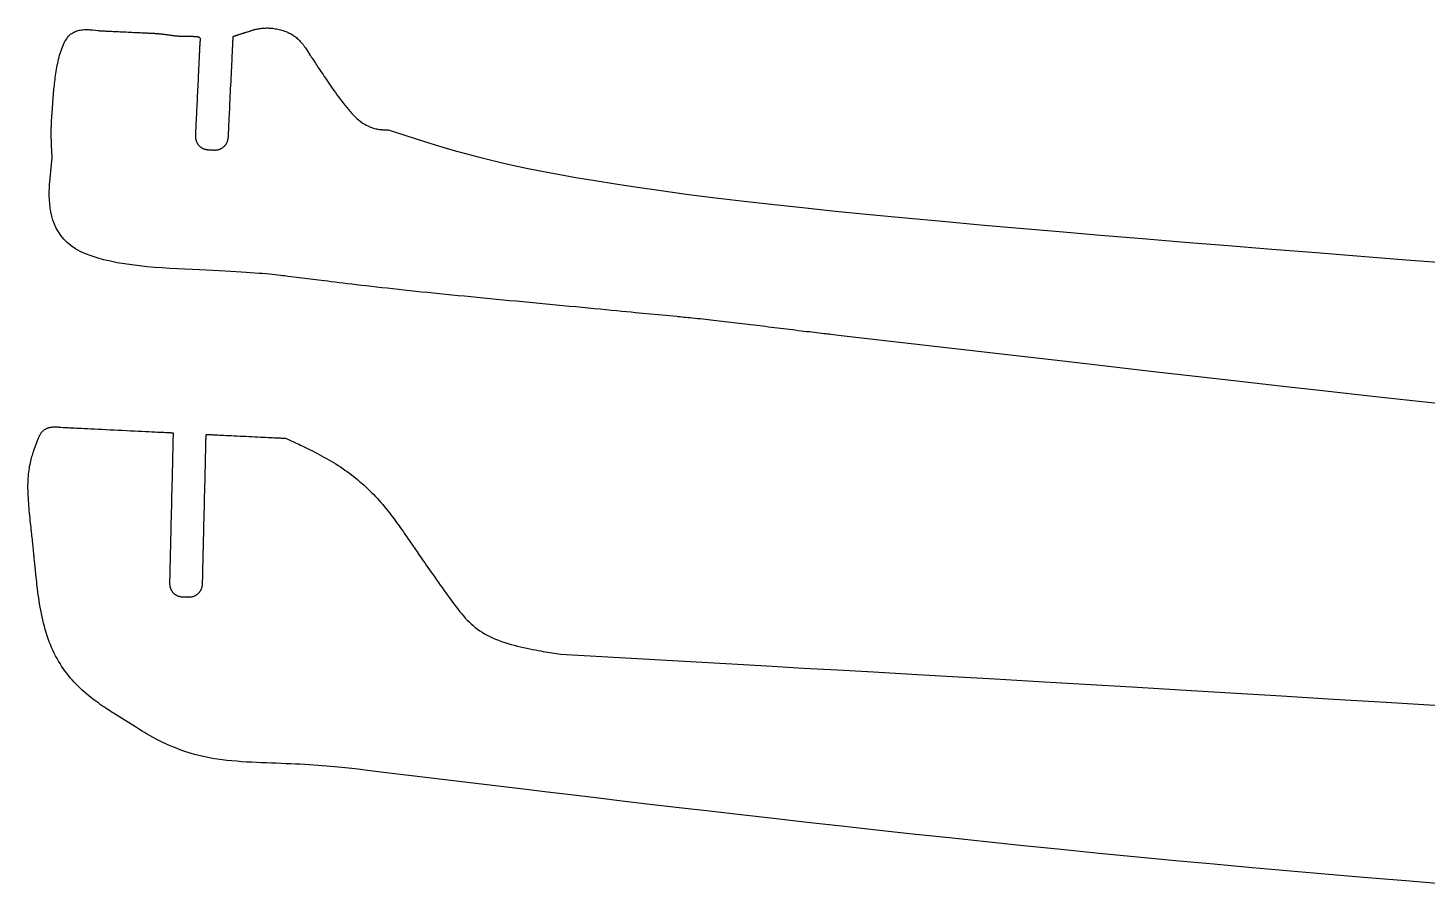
# Model space of a CAD drawing. Header units: millimetres. Extents: x -1769 to -890, y 59 to 562.
# Drawn here: x -1749 to -1549.3, y 432 to 554.2 of the extents above; entities that cross this region are included whole.
import ezdxf

# ---------------------------------------------------------------- set-up
doc = ezdxf.new("R2010")
doc.units = ezdxf.units.MM

msp = doc.modelspace()

# ---------------------------------------------------------------- linework, layer by layer
at = {"flags": 128}
for points in [[(-1542.829451, 500.076025), (-1550.074998, 500.863718), (-1557.077358, 501.632449), (-1563.821445, 502.379555), (-1570.292175, 503.102375), (-1576.474464, 503.798245), (-1582.353225, 504.464501), (-1587.913374, 505.098483), (-1593.139828, 505.697526), (-1598.017501, 506.258967), (-1602.531308, 506.780144), (-1632.935182, 510.297722), (-1634.391611, 510.466235), (-1634.620808, 510.492756), (-1634.870705, 510.521688), (-1635.140157, 510.552916), (-1635.428018, 510.58632), (-1635.73314, 510.621787), (-1636.054382, 510.659198), (-1636.390593, 510.698438), (-1636.74063, 510.73939), (-1637.103347, 510.781937), (-1637.477596, 510.825963), (-1637.862233, 510.871351), (-1638.256113, 510.917985), (-1638.658088, 510.965747), (-1639.067013, 511.014522), (-1639.481742, 511.064193), (-1639.90113, 511.114645), (-1640.32403, 511.165758), (-1640.749295, 511.217418), (-1641.175782, 511.269508), (-1641.602344, 511.32191), (-1642.028027, 511.374521), (-1642.45265, 511.427277), (-1642.876222, 511.48013), (-1643.298755, 511.533027), (-1643.720259, 511.585918), (-1644.140746, 511.638753), (-1644.560225, 511.691479), (-1644.978707, 511.74405), (-1645.396202, 511.796411), (-1645.812723, 511.848513), (-1646.228278, 511.900306), (-1646.642879, 511.951739), (-1647.056536, 512.00276), (-1647.469259, 512.053322), (-1647.88106, 512.103369), (-1648.29195, 512.152855), (-1648.701937, 512.201727), (-1649.111035, 512.249936), (-1649.519252, 512.297429), (-1649.926599, 512.344157), (-1650.332927, 512.390069), (-1650.737444, 512.43511), (-1651.139195, 512.479226), (-1651.537229, 512.522363), (-1651.930593, 512.564464), (-1652.318334, 512.605477), (-1652.699498, 512.645346), (-1653.073134, 512.684017), (-1653.438286, 512.721435), (-1653.794006, 512.757546), (-1654.139337, 512.792294), (-1654.473327, 512.825626), (-1654.795025, 512.857486), (-1655.103475, 512.887819), (-1655.397727, 512.916572), (-1655.676828, 512.943691), (-1655.939822, 512.969118), (-1656.18576, 512.992801), (-1656.413686, 513.014686), (-1657.950407, 513.161949), (-1661.231628, 513.47644), (-1661.747981, 513.52593), (-1662.310927, 513.579883), (-1662.917835, 513.638046), (-1663.56608, 513.700163), (-1664.253033, 513.765981), (-1664.976068, 513.835245), (-1665.732557, 513.907702), (-1666.519872, 513.983097), (-1667.335385, 514.061176), (-1668.176471, 514.141685), (-1669.040501, 514.22437), (-1669.924848, 514.308976), (-1670.826884, 514.39525), (-1671.743982, 514.482937), (-1672.673515, 514.571783), (-1673.612855, 514.661534), (-1674.559376, 514.751936), (-1675.510447, 514.842734), (-1676.463445, 514.933675), (-1677.41574, 515.024505), (-1678.365086, 515.115014), (-1679.310763, 515.205181), (-1680.252433, 515.295027), (-1681.189755, 515.384576), (-1682.122391, 515.473851), (-1683.05, 515.562873), (-1683.972244, 515.651667), (-1684.888785, 515.740256), (-1685.799282, 515.828661), (-1686.703396, 515.916906), (-1687.60079, 516.005014), (-1688.491122, 516.093006), (-1689.374053, 516.180908), (-1690.249245, 516.26874), (-1691.116359, 516.356527), (-1691.975055, 516.44429), (-1692.824995, 516.532054), (-1693.665838, 516.619839), (-1694.497246, 516.707671), (-1695.318879, 516.795569), (-1696.130241, 516.883519), (-1696.930207, 516.971332), (-1697.717493, 517.058784), (-1698.490815, 517.145646), (-1699.248893, 517.231693), (-1699.990441, 517.316696), (-1700.714177, 517.400432), (-1701.418818, 517.482671), (-1702.103081, 517.563189), (-1702.765683, 517.641757), (-1703.405341, 517.718149), (-1704.02077, 517.792139), (-1704.61069, 517.863501), (-1705.173816, 517.932006), (-1705.708867, 517.997428), (-1706.214556, 518.059542), (-1706.689604, 518.11812), (-1707.132726, 518.172934), (-1707.54264, 518.22376), (-1710.303049, 518.566545), (-1711.849795, 518.758528), (-1712.093594, 518.788728), (-1712.361709, 518.82158), (-1712.655257, 518.856858), (-1712.975352, 518.894335), (-1713.32311, 518.933784), (-1713.699648, 518.974978), (-1714.106079, 519.017689), (-1714.54352, 519.061692), (-1715.013086, 519.106758), (-1715.515893, 519.152662), (-1716.053057, 519.199175), (-1716.625692, 519.246072), (-1717.234914, 519.293124), (-1717.881839, 519.340106), (-1718.567583, 519.386789), (-1719.293261, 519.432948), (-1720.059986, 519.478355), (-1720.868878, 519.522784), (-1721.721049, 519.566006), (-1722.617617, 519.607796), (-1723.558526, 519.648291), (-1724.539046, 519.689092), (-1725.553274, 519.732164), (-1726.59531, 519.779472), (-1727.659252, 519.832982), (-1728.7392, 519.894659), (-1729.829252, 519.966467), (-1730.923506, 520.050374), (-1732.016062, 520.148344), (-1733.101018, 520.26234), (-1734.172474, 520.394332), (-1735.224527, 520.546282), (-1736.251276, 520.720156), (-1737.246822, 520.91792), (-1738.205261, 521.141538), (-1739.120693, 521.392977), (-1739.987217, 521.674201), (-1740.798932, 521.987176), (-1741.549936, 522.333867), (-1742.234329, 522.71624), (-1742.847826, 523.135294), (-1743.392628, 523.588169), (-1743.872547, 524.07104), (-1744.291401, 524.58008), (-1744.653003, 525.111465), (-1744.961171, 525.661367), (-1745.21972, 526.225964), (-1745.432466, 526.801426), (-1745.603225, 527.38393), (-1745.735811, 527.969651), (-1745.83404, 528.554759), (-1745.90173, 529.135434), (-1745.942694, 529.707847), (-1745.960749, 530.268172), (-1745.959711, 530.812585), (-1745.943396, 531.337259), (-1745.915617, 531.83837), (-1745.880193, 532.312091), (-1745.840937, 532.754596), (-1745.548293, 535.753182), (-1745.5696, 536.106186), (-1745.572951, 536.161746), (-1745.576592, 536.222373), (-1745.580494, 536.287841), (-1745.58463, 536.35792), (-1745.588966, 536.432385), (-1745.593476, 536.511005), (-1745.59813, 536.593556), (-1745.6029, 536.679808), (-1745.607755, 536.769533), (-1745.612666, 536.862505), (-1745.617604, 536.958495), (-1745.62254, 537.057277), (-1745.627445, 537.158621), (-1745.632288, 537.262301), (-1745.637043, 537.36809), (-1745.641677, 537.475759), (-1745.646163, 537.585079), (-1745.650472, 537.695826), (-1745.654574, 537.807771), (-1745.65844, 537.920684), (-1745.662042, 538.03437), (-1745.665369, 538.148755), (-1745.668409, 538.263793), (-1745.671149, 538.379442), (-1745.67358, 538.495656), (-1745.67569, 538.612394), (-1745.677469, 538.729609), (-1745.678905, 538.847257), (-1745.679988, 538.965296), (-1745.680706, 539.083681), (-1745.681047, 539.202368), (-1745.681003, 539.321313), (-1745.680561, 539.440471), (-1745.679709, 539.559801), (-1745.678438, 539.679255), (-1745.676736, 539.798792), (-1745.674591, 539.918366), (-1745.671995, 540.037935), (-1745.668934, 540.157454), (-1745.665398, 540.276878), (-1745.661386, 540.396124), (-1745.656933, 540.514943), (-1745.652086, 540.633048), (-1745.646892, 540.75015), (-1745.641393, 540.865964), (-1745.635639, 540.980198), (-1745.629675, 541.092565), (-1745.623545, 541.202779), (-1745.617297, 541.31055), (-1745.610975, 541.41559), (-1745.604627, 541.517611), (-1745.598297, 541.616326), (-1745.592033, 541.711447), (-1745.585879, 541.802685), (-1745.579881, 541.889751), (-1745.574086, 541.972359), (-1745.568538, 542.05022), (-1745.563285, 542.123047), (-1745.558373, 542.19055), (-1745.525055, 542.645714), (-1745.451511, 543.650973), (-1745.439911, 543.809168), (-1745.427103, 543.981644), (-1745.412986, 544.167603), (-1745.397453, 544.366247), (-1745.380403, 544.576778), (-1745.361732, 544.798398), (-1745.341335, 545.030309), (-1745.319109, 545.271712), (-1745.294951, 545.52181), (-1745.268756, 545.779805), (-1745.240421, 546.044899), (-1745.209843, 546.316294), (-1745.176917, 546.593192), (-1745.141539, 546.874794), (-1745.103608, 547.160304), (-1745.063017, 547.448922), (-1745.019665, 547.739851), (-1744.973446, 548.032292), (-1744.924258, 548.325449), (-1744.871998, 548.618522), (-1744.816546, 548.910726), (-1744.757733, 549.201319), (-1744.695376, 549.489569), (-1744.62929, 549.77475), (-1744.55929, 550.056129), (-1744.485194, 550.332976), (-1744.406816, 550.604563), (-1744.323973, 550.870158), (-1744.23648, 551.129032), (-1744.144155, 551.380455), (-1744.046812, 551.623697), (-1743.944268, 551.858029), (-1743.836338, 552.082718), (-1743.722839, 552.297036), (-1743.603587, 552.500254), (-1743.478397, 552.69164), (-1743.347086, 552.870466), (-1743.209468, 553.036), (-1743.065361, 553.187513), (-1742.914581, 553.324276), (-1742.757123, 553.445818), (-1742.593708, 553.552717), (-1742.425233, 553.645812), (-1742.252601, 553.72594), (-1742.07671, 553.793941), (-1741.89846, 553.850651), (-1741.718751, 553.89691), (-1741.538484, 553.933554), (-1741.358555, 553.961424), (-1741.179868, 553.981357), (-1741.00332, 553.994191), (-1740.829813, 554.000764), (-1740.660246, 554.001915), (-1740.495516, 553.998481), (-1740.336527, 553.991302), (-1740.184177, 553.981215), (-1740.039365, 553.969059), (-1739.902992, 553.955671), (-1739.775956, 553.94189), (-1738.916639, 553.842996)], [(-1738.916639, 553.842996), (-1738.916486, 553.842988), (-1738.915416, 553.842938), (-1738.912513, 553.842798), (-1738.906861, 553.842528), (-1738.897542, 553.842082), (-1738.88364, 553.841417), (-1738.864238, 553.840489), (-1738.838419, 553.839253), (-1738.805268, 553.837668), (-1738.763867, 553.835687), (-1738.713299, 553.833268), (-1738.65265, 553.830366), (-1738.580999, 553.826938), (-1738.497433, 553.82294), (-1738.401035, 553.818329), (-1738.290887, 553.813059), (-1738.166073, 553.807088), (-1738.025676, 553.800371), (-1737.86878, 553.792865), (-1737.694468, 553.784526), (-1737.502282, 553.775331), (-1737.293596, 553.765347), (-1737.070245, 553.754662), (-1736.83406, 553.743362), (-1736.586876, 553.731537), (-1736.330526, 553.719273), (-1736.066842, 553.706658), (-1735.79766, 553.693781), (-1735.52481, 553.680726), (-1735.250128, 553.667586), (-1734.975445, 553.654444), (-1734.702595, 553.641391), (-1734.433412, 553.628514), (-1734.169729, 553.615899), (-1733.913379, 553.603634), (-1733.666195, 553.591809), (-1733.43001, 553.58051), (-1733.206659, 553.569824), (-1732.997973, 553.55984), (-1732.805787, 553.550646), (-1732.631475, 553.542307), (-1732.474579, 553.5348), (-1732.334182, 553.528083), (-1732.209368, 553.522113), (-1732.09922, 553.516843), (-1732.002821, 553.512232), (-1731.919256, 553.508233), (-1731.847605, 553.504805), (-1731.786955, 553.501904), (-1731.736388, 553.499484), (-1731.694987, 553.497504), (-1731.661836, 553.495918), (-1731.636017, 553.494683), (-1731.616615, 553.493755), (-1731.602713, 553.49309), (-1731.593394, 553.492644), (-1731.587742, 553.492373), (-1731.584839, 553.492234), (-1731.583769, 553.492183), (-1731.583616, 553.492176), (-1731.296594, 553.478417), (-1731.251417, 553.476246), (-1731.202107, 553.473845), (-1731.148838, 553.471187), (-1731.091783, 553.468249), (-1731.031114, 553.465006), (-1730.967006, 553.461433), (-1730.899629, 553.457505), (-1730.829159, 553.4532), (-1730.755767, 553.448489), (-1730.679627, 553.443351), (-1730.600913, 553.43776), (-1730.519795, 553.431691), (-1730.436448, 553.425119), (-1730.351046, 553.41802), (-1730.26376, 553.41037), (-1730.174764, 553.402144), (-1730.084232, 553.393316), (-1729.992333, 553.383862), (-1729.899245, 553.373759), (-1729.805139, 553.36298), (-1729.710171, 553.351518), (-1729.614432, 553.339437), (-1729.517996, 553.326814), (-1729.420938, 553.313729), (-1729.323332, 553.300261), (-1729.225251, 553.28649), (-1729.12677, 553.272494), (-1729.027964, 553.258354), (-1728.928906, 553.244147), (-1728.829672, 553.229954), (-1728.730333, 553.215853), (-1728.630966, 553.201924), (-1728.531644, 553.188246), (-1728.432442, 553.174898), (-1728.333432, 553.16196), (-1728.234691, 553.149511), (-1728.136293, 553.137629), (-1728.03831, 553.126395), (-1727.940818, 553.115887), (-1727.84389, 553.106185), (-1727.74762, 553.097347), (-1727.652184, 553.089351), (-1727.557773, 553.082153), (-1727.464583, 553.075711), (-1727.372805, 553.06998), (-1727.282635, 553.064919), (-1727.194266, 553.060483), (-1727.10789, 553.05663), (-1727.023703, 553.053317), (-1726.941897, 553.050499), (-1726.862665, 553.048135), (-1726.786204, 553.046181), (-1726.712705, 553.044593), (-1726.642361, 553.043329), (-1726.575368, 553.042345), (-1726.511918, 553.041598), (-1726.452205, 553.041045), (-1726.396423, 553.040643), (-1726.344765, 553.040349), (-1725.99665, 553.038704), (-1725.723033, 553.037331), (-1725.680008, 553.037104), (-1725.633303, 553.036792), (-1725.58334, 553.036331), (-1725.530543, 553.035656), (-1725.475334, 553.034702), (-1725.418138, 553.033407), (-1725.359377, 553.031704), (-1725.299476, 553.029529), (-1725.238856, 553.026818), (-1725.177942, 553.023508), (-1725.117156, 553.019532), (-1725.056922, 553.014828), (-1724.997664, 553.009331), (-1724.939804, 553.002975), (-1724.883766, 552.995697), (-1724.829973, 552.987432), (-1724.778849, 552.978116), (-1724.730816, 552.967685), (-1724.686299, 552.956074), (-1724.645719, 552.943218), (-1724.609394, 552.929051), (-1724.57721, 552.913485), (-1724.548948, 552.896433), (-1724.524385, 552.877808), (-1724.503303, 552.857519), (-1724.485481, 552.835479), (-1724.470697, 552.811599), (-1724.458733, 552.785791), (-1724.449368, 552.757965), (-1724.44238, 552.728034), (-1724.437551, 552.695909), (-1724.434659, 552.661501), (-1724.433484, 552.624722), (-1724.433806, 552.585483), (-1724.435405, 552.543696), (-1724.438059, 552.499272), (-1724.441549, 552.452123), (-1724.445654, 552.402161), (-1724.450154, 552.349295), (-1724.454829, 552.293439), (-1724.459493, 552.23458), (-1724.464102, 552.173016), (-1724.468651, 552.109121), (-1724.473127, 552.043271), (-1724.477525, 551.975839), (-1724.481836, 551.907198), (-1724.486051, 551.837725), (-1724.490162, 551.767794), (-1724.49416, 551.697778), (-1724.498039, 551.628053), (-1724.501789, 551.558992), (-1724.505401, 551.490969), (-1724.508869, 551.424362), (-1724.512183, 551.359541), (-1724.515336, 551.296884), (-1724.518318, 551.236762), (-1724.521122, 551.179551), (-1724.52374, 551.125627), (-1724.526161, 551.075362), (-1724.54248, 550.735212), (-1724.542491, 550.734974), (-1724.542571, 550.733307), (-1724.542788, 550.728782), (-1724.543209, 550.719969), (-1724.543904, 550.705442), (-1724.544943, 550.68377), (-1724.54639, 550.653525), (-1724.548317, 550.613277), (-1724.550791, 550.561597), (-1724.553881, 550.497058), (-1724.557654, 550.418228), (-1724.56218, 550.323681), (-1724.567526, 550.211987), (-1724.573763, 550.081716), (-1724.580956, 549.931441), (-1724.589176, 549.759731), (-1724.59849, 549.56516), (-1724.608967, 549.346295), (-1724.620676, 549.101711), (-1724.633683, 548.829977), (-1724.648025, 548.530379), (-1724.663598, 548.20506), (-1724.680266, 547.856878), (-1724.697891, 547.488692), (-1724.716336, 547.103359), (-1724.735467, 546.703736), (-1724.755144, 546.292681), (-1724.775232, 545.873053), (-1724.795592, 545.44771), (-1724.816091, 545.019509), (-1724.836589, 544.591306), (-1724.85695, 544.165963), (-1724.877038, 543.746335), (-1724.896715, 543.335281), (-1724.915845, 542.935658), (-1724.934291, 542.550324), (-1724.951916, 542.182138), (-1724.968583, 541.833956), (-1724.984156, 541.508637), (-1724.998498, 541.209039), (-1725.011506, 540.937305), (-1725.023214, 540.692721), (-1725.033691, 540.473856), (-1725.043006, 540.279285), (-1725.051225, 540.107576), (-1725.058419, 539.957301), (-1725.064655, 539.827029), (-1725.070002, 539.715335), (-1725.074527, 539.620789), (-1725.078301, 539.541959), (-1725.081391, 539.477419), (-1725.083865, 539.425739), (-1725.085791, 539.385492), (-1725.087239, 539.355246), (-1725.088276, 539.333574), (-1725.088971, 539.319047), (-1725.089394, 539.310235), (-1725.089611, 539.30571), (-1725.08969, 539.304043), (-1725.089702, 539.303805), (-1725.100046, 539.08742), (-1725.101653, 539.05337), (-1725.103272, 539.016259), (-1725.104763, 538.97627), (-1725.105985, 538.933589), (-1725.106797, 538.888398), (-1725.107056, 538.840884), (-1725.106623, 538.791228), (-1725.105352, 538.739617), (-1725.103106, 538.686234), (-1725.099741, 538.631264), (-1725.095116, 538.574891), (-1725.08909, 538.517298), (-1725.081522, 538.458672), (-1725.072269, 538.399194), (-1725.06119, 538.339051), (-1725.048144, 538.278426), (-1725.032989, 538.217503), (-1725.015584, 538.156466), (-1724.995787, 538.095501), (-1724.973458, 538.03479), (-1724.948493, 537.974507), (-1724.920951, 537.914774), (-1724.890931, 537.855702), (-1724.858529, 537.7974), (-1724.823845, 537.739979), (-1724.786974, 537.683552), (-1724.748016, 537.628226), (-1724.707068, 537.574113), (-1724.664229, 537.521325), (-1724.619596, 537.46997), (-1724.573267, 537.420161), (-1724.525339, 537.372005), (-1724.475911, 537.325617), (-1724.425081, 537.281105), (-1724.372946, 537.238579), (-1724.319604, 537.198151), (-1724.265154, 537.15993), (-1724.209691, 537.124028), (-1724.153317, 537.090555), (-1724.096126, 537.059622), (-1724.038236, 537.031299), (-1723.979826, 537.005501), (-1723.921093, 536.982104), (-1723.862236, 536.960984), (-1723.803453, 536.942015), (-1723.74494, 536.925071), (-1723.686897, 536.91003), (-1723.62952, 536.896766), (-1723.573007, 536.885155), (-1723.517558, 536.875071), (-1723.463367, 536.866391), (-1723.410633, 536.858989), (-1723.359556, 536.852741), (-1723.310331, 536.847523), (-1723.263157, 536.843209), (-1723.218231, 536.839674), (-1723.175751, 536.836795), (-1723.135915, 536.834445), (-1723.09892, 536.832502), (-1722.849167, 536.820416), (-1722.633441, 536.810124), (-1722.599495, 536.808526), (-1722.562498, 536.806917), (-1722.522635, 536.805439), (-1722.48009, 536.804233), (-1722.435049, 536.803443), (-1722.387697, 536.803211), (-1722.338217, 536.80368), (-1722.286795, 536.804992), (-1722.233616, 536.80729), (-1722.178864, 536.810715), (-1722.122725, 536.815412), (-1722.065384, 536.821522), (-1722.007024, 536.829187), (-1721.947832, 536.838551), (-1721.887991, 536.849755), (-1721.827686, 536.862942), (-1721.767104, 536.878254), (-1721.706427, 536.895836), (-1721.645841, 536.915828), (-1721.585531, 536.938373), (-1721.52567, 536.963574), (-1721.466377, 536.991371), (-1721.407761, 537.021666), (-1721.349929, 537.054359), (-1721.292989, 537.089354), (-1721.237051, 537.126548), (-1721.18222, 537.165845), (-1721.128604, 537.207146), (-1721.076313, 537.250349), (-1721.025455, 537.295358), (-1720.976136, 537.342074), (-1720.928465, 537.390397), (-1720.882549, 537.440229), (-1720.838498, 537.491469), (-1720.796417, 537.544021), (-1720.756416, 537.597783), (-1720.718603, 537.652659), (-1720.683084, 537.708548), (-1720.649969, 537.765351), (-1720.619365, 537.822971), (-1720.591341, 537.881291), (-1720.565813, 537.940128), (-1720.542657, 537.999285), (-1720.521752, 538.058563), (-1720.502973, 538.117762), (-1720.486196, 538.176685), (-1720.4713, 538.235132), (-1720.458161, 538.292905), (-1720.446656, 538.349804), (-1720.436662, 538.405632), (-1720.428054, 538.460188), (-1720.420712, 538.513276), (-1720.414511, 538.564695), (-1720.409328, 538.614247), (-1720.40504, 538.661734), (-1720.401524, 538.706956), (-1720.398656, 538.749716), (-1720.396314, 538.789813), (-1720.394374, 538.827049), (-1720.382304, 539.078436), (-1720.38229, 539.078727), (-1720.382192, 539.08076), (-1720.381928, 539.086281), (-1720.381413, 539.097032), (-1720.380564, 539.114756), (-1720.379298, 539.141197), (-1720.37753, 539.178099), (-1720.375179, 539.227203), (-1720.37216, 539.290255), (-1720.368388, 539.368997), (-1720.363783, 539.465173), (-1720.358259, 539.580525), (-1720.351733, 539.716799), (-1720.344122, 539.875736), (-1720.335341, 540.05908), (-1720.325309, 540.268575), (-1720.313941, 540.505963), (-1720.301152, 540.772989), (-1720.286863, 541.071395), (-1720.270985, 541.402926), (-1720.253481, 541.768451), (-1720.234473, 542.165359), (-1720.21413, 542.590159), (-1720.192618, 543.039367), (-1720.170104, 543.509495), (-1720.146754, 543.997057), (-1720.122737, 544.498565), (-1720.09822, 545.010534), (-1720.073368, 545.529476), (-1720.048349, 546.051906), (-1720.02333, 546.574335), (-1719.998478, 547.093277), (-1719.973961, 547.605246), (-1719.949944, 548.106754), (-1719.926595, 548.594317), (-1719.904081, 549.064445), (-1719.882568, 549.513652), (-1719.862226, 549.938453), (-1719.843218, 550.33536), (-1719.825713, 550.700886), (-1719.809836, 551.032416), (-1719.795546, 551.330823), (-1719.782758, 551.597849), (-1719.771389, 551.835237), (-1719.761357, 552.044731), (-1719.752577, 552.228076), (-1719.744966, 552.387013), (-1719.738439, 552.523286), (-1719.732915, 552.638639), (-1719.72831, 552.734814), (-1719.724539, 552.813557), (-1719.721519, 552.876609), (-1719.719168, 552.925713), (-1719.7174, 552.962614), (-1719.716135, 552.989055), (-1719.715285, 553.00678), (-1719.714771, 553.017531), (-1719.714506, 553.023051), (-1719.714408, 553.025085), (-1719.714395, 553.025376), (-1719.714355, 553.025388), (-1719.714079, 553.025478), (-1719.71333, 553.025721), (-1719.711872, 553.026195), (-1719.709468, 553.026976), (-1719.70588, 553.028142), (-1719.700875, 553.029769), (-1719.694214, 553.031933), (-1719.685661, 553.034713), (-1719.674978, 553.038184), (-1719.661932, 553.042423), (-1719.646284, 553.047508), (-1719.627797, 553.053515), (-1719.606237, 553.060521), (-1719.581365, 553.068603), (-1719.552946, 553.077838), (-1719.520743, 553.088303), (-1719.48452, 553.100074), (-1719.444039, 553.113228), (-1719.399065, 553.127841), (-1719.349479, 553.143954), (-1719.295637, 553.161451), (-1719.23801, 553.180175), (-1719.177073, 553.199978), (-1719.113298, 553.220701), (-1719.047158, 553.242193), (-1718.979125, 553.2643), (-1718.909674, 553.286869), (-1718.839276, 553.309745), (-1718.768405, 553.332773), (-1718.697535, 553.355803), (-1718.627138, 553.378678), (-1718.557687, 553.401247), (-1718.489654, 553.423353), (-1718.423514, 553.444846), (-1718.359739, 553.465569), (-1718.298801, 553.485371), (-1718.241175, 553.504096), (-1718.187332, 553.521593), (-1718.137747, 553.537705), (-1718.092772, 553.55232), (-1718.052292, 553.565474), (-1718.016069, 553.577245), (-1717.983865, 553.587709), (-1717.955447, 553.596944), (-1717.930575, 553.605026), (-1717.909015, 553.612032), (-1717.890528, 553.618039), (-1717.87488, 553.623124), (-1717.861833, 553.627363), (-1717.851151, 553.630834), (-1717.842598, 553.633613), (-1717.835937, 553.635778), (-1717.83093, 553.637405), (-1717.827344, 553.63857), (-1717.824939, 553.639351), (-1717.823481, 553.639825), (-1717.822732, 553.640069), (-1717.822457, 553.640158), (-1717.822417, 553.640171), (-1717.35624, 553.791572), (-1717.282846, 553.815358), (-1717.202633, 553.841059), (-1717.115777, 553.86832), (-1717.02245, 553.896785), (-1716.922828, 553.926097), (-1716.817083, 553.955902), (-1716.705391, 553.985843), (-1716.587926, 554.015565), (-1716.464861, 554.044711), (-1716.336371, 554.072927), (-1716.202631, 554.099857), (-1716.063814, 554.125143), (-1715.920095, 554.148432), (-1715.771647, 554.169367), (-1715.618645, 554.187591), (-1715.461263, 554.20275), (-1715.299676, 554.214489), (-1715.134056, 554.22245), (-1714.96458, 554.226279), (-1714.79142, 554.225619), (-1714.614803, 554.220181), (-1714.435158, 554.209936), (-1714.252967, 554.194923), (-1714.068711, 554.175181), (-1713.882873, 554.150747), (-1713.695935, 554.12166), (-1713.508376, 554.087959), (-1713.32068, 554.049681), (-1713.133327, 554.006864), (-1712.946799, 553.959546), (-1712.761577, 553.907766), (-1712.578144, 553.851564), (-1712.396982, 553.790974), (-1712.21857, 553.726039), (-1712.043391, 553.656793), (-1711.871928, 553.583276), (-1711.70466, 553.505527), (-1711.54207, 553.423583), (-1711.384639, 553.337483), (-1711.232849, 553.247265), (-1711.087087, 553.15305), (-1710.94736, 553.055291), (-1710.813582, 552.954526), (-1710.685664, 552.851292), (-1710.56352, 552.746123), (-1710.447063, 552.639559), (-1710.336205, 552.532135), (-1710.230859, 552.424386), (-1710.130938, 552.316852), (-1710.036357, 552.210067), (-1709.947024, 552.104569), (-1709.862857, 552.000894), (-1709.783766, 551.89958), (-1709.709664, 551.801161), (-1709.640464, 551.706177), (-1709.576079, 551.615161), (-1709.516422, 551.528653), (-1709.461406, 551.447188), (-1709.410943, 551.371302), (-1709.072999, 550.857989), (-1708.704361, 550.297717), (-1708.646284, 550.209456), (-1708.582579, 550.112681), (-1708.513147, 550.007281), (-1708.437887, 549.893146), (-1708.356704, 549.770167), (-1708.269497, 549.638233), (-1708.176167, 549.497232), (-1708.076615, 549.347057), (-1707.970745, 549.187597), (-1707.858455, 549.01874), (-1707.739646, 548.840377), (-1707.614222, 548.652398), (-1707.482081, 548.454693), (-1707.343127, 548.24715), (-1707.19726, 548.029661), (-1707.04438, 547.802115), (-1706.88439, 547.5644), (-1706.71719, 547.31641), (-1706.542682, 547.058031), (-1706.360767, 546.789154), (-1706.171448, 546.50993), (-1705.975145, 546.221549), (-1705.772378, 545.925467), (-1705.563669, 545.623133), (-1705.349536, 545.316), (-1705.130504, 545.005523), (-1704.907091, 544.693152), (-1704.67982, 544.380341), (-1704.449211, 544.068541), (-1704.215785, 543.759205), (-1703.980064, 543.453786), (-1703.742568, 543.153736), (-1703.503819, 542.860508), (-1703.264337, 542.575554), (-1703.024643, 542.300327), (-1702.785259, 542.036279), (-1702.546706, 541.784863), (-1702.309505, 541.54753), (-1702.074176, 541.325735), (-1701.841241, 541.120928), (-1701.611194, 540.934171), (-1701.384422, 540.764963), (-1701.161285, 540.612409), (-1700.942144, 540.475616), (-1700.727359, 540.353691), (-1700.51729, 540.24574), (-1700.312299, 540.150868), (-1700.112743, 540.068183), (-1699.918986, 539.996791), (-1699.731385, 539.9358), (-1699.550302, 539.884314), (-1699.376098, 539.841441), (-1699.209132, 539.806286), (-1699.049765, 539.777957), (-1698.898356, 539.755561), (-1698.755267, 539.738201), (-1698.620857, 539.724988), (-1698.495488, 539.715025), (-1698.379519, 539.707421), (-1697.598588, 539.663237), (-1692.564344, 538.064298), (-1691.770064, 537.812661), (-1690.89195, 537.538213), (-1689.921681, 537.242129), (-1688.850937, 536.925581), (-1687.671397, 536.589743), (-1686.374741, 536.235791), (-1684.952649, 535.864895), (-1683.396799, 535.478231), (-1681.698872, 535.076972), (-1679.850546, 534.662292), (-1677.843501, 534.235364), (-1675.669418, 533.797362), (-1673.319974, 533.34946), (-1670.78685, 532.892829), (-1668.061726, 532.428647), (-1665.13628, 531.958085), (-1662.002192, 531.482317), (-1658.651143, 531.002517), (-1655.07481, 530.519858), (-1651.264873, 530.035515), (-1647.216281, 529.550451), (-1642.937049, 529.064798), (-1638.43846, 528.578477), (-1633.731799, 528.09141), (-1628.828349, 527.603519), (-1623.739394, 527.114727), (-1618.476216, 526.624953), (-1613.050102, 526.134121), (-1607.472335, 525.642152), (-1601.754196, 525.148968), (-1595.906972, 524.654491), (-1589.941945, 524.158643), (-1583.870399, 523.661344), (-1577.703618, 523.162519), (-1571.452886, 522.662088), (-1565.129486, 522.159973), (-1558.744703, 521.656094), (-1552.30982, 521.150377), (-1545.836119, 520.64274)], [(-1546.83006, 432.018355), (-1552.333887, 432.462378), (-1557.830699, 432.915818), (-1563.32042, 433.379096), (-1568.80297, 433.85263), (-1574.278274, 434.336837), (-1579.746253, 434.832137), (-1585.20683, 435.338948), (-1590.659927, 435.857688), (-1596.103304, 436.388334), (-1601.526066, 436.92909), (-1606.915159, 437.477717), (-1612.257525, 438.031979), (-1617.540107, 438.589635), (-1622.749849, 439.148447), (-1627.873695, 439.706179), (-1632.898588, 440.260592), (-1637.811472, 440.809446), (-1642.599289, 441.350506), (-1647.248984, 441.881531), (-1651.7475, 442.400284), (-1656.081779, 442.904526), (-1660.238767, 443.392018), (-1664.205407, 443.860524), (-1667.96864, 444.307806), (-1671.515412, 444.731624), (-1674.832666, 445.12974), (-1677.907344, 445.499916), (-1698.638921, 448.001001), (-1700.565887, 448.233425), (-1700.869221, 448.269971), (-1701.200476, 448.309639), (-1701.558671, 448.352063), (-1701.942823, 448.39688), (-1702.35195, 448.443724), (-1702.785069, 448.492231), (-1703.241198, 448.542035), (-1703.719354, 448.592773), (-1704.218556, 448.644079), (-1704.73782, 448.695589), (-1705.276163, 448.746937), (-1705.832604, 448.797759), (-1706.406161, 448.84769), (-1706.995849, 448.896367), (-1707.600689, 448.943423), (-1708.219696, 448.988494), (-1708.851889, 449.031215), (-1709.496285, 449.071222), (-1710.1519, 449.108149), (-1710.817755, 449.141633), (-1711.492845, 449.171536), (-1712.176091, 449.19864), (-1712.866392, 449.22395), (-1713.56265, 449.248477), (-1714.263763, 449.273228), (-1714.968633, 449.29921), (-1715.676159, 449.327432), (-1716.385241, 449.358903), (-1717.094781, 449.394632), (-1717.803676, 449.435624), (-1718.510829, 449.482889), (-1719.215139, 449.537436), (-1719.915506, 449.600271), (-1720.610829, 449.672404), (-1721.300009, 449.754843), (-1721.981948, 449.848595), (-1722.655544, 449.95467), (-1723.319698, 450.074074), (-1723.973309, 450.207816), (-1724.615279, 450.356905), (-1725.244584, 450.521912), (-1725.860514, 450.701652), (-1726.462433, 450.894509), (-1727.049709, 451.098863), (-1727.621708, 451.313093), (-1728.177797, 451.535582), (-1728.71734, 451.764708), (-1729.239705, 451.998855), (-1729.744257, 452.2364), (-1730.230363, 452.475727), (-1730.697389, 452.715214), (-1731.144701, 452.953245), (-1731.571666, 453.188197), (-1731.977649, 453.418452), (-1732.362018, 453.642392), (-1732.724136, 453.858394), (-1733.063372, 454.064843), (-1733.379091, 454.260118), (-1733.67066, 454.442599), (-1735.631985, 455.679481), (-1736.787913, 456.408607), (-1736.969774, 456.523414), (-1737.16779, 456.648983), (-1737.380777, 456.785138), (-1737.60755, 456.931701), (-1737.846925, 457.088497), (-1738.097718, 457.25535), (-1738.358746, 457.432085), (-1738.628821, 457.618526), (-1738.906764, 457.814497), (-1739.191387, 458.019821), (-1739.481507, 458.234323), (-1739.77594, 458.457827), (-1740.073501, 458.690156), (-1740.373007, 458.931136), (-1740.673273, 459.18059), (-1740.973116, 459.438343), (-1741.271349, 459.704218), (-1741.566791, 459.978039), (-1741.858256, 460.25963), (-1742.144561, 460.548816), (-1742.424701, 460.845453), (-1742.698397, 461.149519), (-1742.965549, 461.461027), (-1743.226057, 461.779988), (-1743.479822, 462.106412), (-1743.726746, 462.44031), (-1743.966726, 462.781696), (-1744.199665, 463.130579), (-1744.425463, 463.486972), (-1744.644019, 463.850885), (-1744.855236, 464.222329), (-1745.059013, 464.601316), (-1745.25525, 464.987858), (-1745.443849, 465.381964), (-1745.624709, 465.783647), (-1745.797732, 466.192919), (-1745.962816, 466.609789), (-1746.119864, 467.034271), (-1746.268774, 467.466373), (-1746.40945, 467.906109), (-1746.541853, 468.353208), (-1746.666205, 468.806267), (-1746.782788, 469.263608), (-1746.891888, 469.723546), (-1746.993787, 470.1844), (-1747.08877, 470.644486), (-1747.177121, 471.102125), (-1747.259123, 471.555632), (-1747.33506, 472.003325), (-1747.405216, 472.443523), (-1747.469876, 472.874543), (-1747.529321, 473.294703), (-1747.583838, 473.70232), (-1747.63371, 474.095713), (-1747.67922, 474.4732), (-1747.720652, 474.833098), (-1747.758291, 475.173724), (-1747.79242, 475.493397), (-1747.823322, 475.790435), (-1748.028507, 477.796489), (-1748.10576, 478.552031), (-1748.117927, 478.671009), (-1748.13125, 478.801211), (-1748.145729, 478.942523), (-1748.161361, 479.094836), (-1748.178142, 479.258038), (-1748.196073, 479.432018), (-1748.215149, 479.616666), (-1748.23537, 479.81187), (-1748.256734, 480.017519), (-1748.279238, 480.233502), (-1748.302881, 480.459709), (-1748.327659, 480.696028), (-1748.353571, 480.942348), (-1748.380617, 481.198559), (-1748.408792, 481.464549), (-1748.438094, 481.740208), (-1748.468523, 482.025424), (-1748.500077, 482.320087), (-1748.532752, 482.624085), (-1748.566547, 482.937308), (-1748.601397, 483.259511), (-1748.636987, 483.589918), (-1748.672939, 483.927621), (-1748.708875, 484.271709), (-1748.744418, 484.621273), (-1748.779189, 484.975405), (-1748.812811, 485.333193), (-1748.844905, 485.69373), (-1748.875094, 486.056107), (-1748.903, 486.419412), (-1748.928244, 486.782737), (-1748.950451, 487.145175), (-1748.96924, 487.505813), (-1748.984235, 487.863744), (-1748.995057, 488.218057), (-1749.001329, 488.567844), (-1749.002673, 488.912195), (-1748.99871, 489.250202), (-1748.989064, 489.580954), (-1748.973355, 489.903542), (-1748.951358, 490.217191), (-1748.923451, 490.52165), (-1748.890166, 490.816806), (-1748.852031, 491.102545), (-1748.809577, 491.37875), (-1748.763333, 491.645306), (-1748.71383, 491.902101), (-1748.661599, 492.149017), (-1748.60717, 492.385939), (-1748.551072, 492.612752), (-1748.493836, 492.829343), (-1748.435991, 493.035596), (-1748.378068, 493.231394), (-1748.320598, 493.416625), (-1748.264109, 493.591171), (-1748.209134, 493.754921), (-1748.1562, 493.907755), (-1748.10584, 494.049562), (-1748.058581, 494.180224), (-1747.737414, 495.057872), (-1747.636643, 495.333303), (-1747.620769, 495.376628), (-1747.603365, 495.423755), (-1747.584418, 495.474353), (-1747.563907, 495.528093), (-1747.541818, 495.584642), (-1747.518134, 495.643672), (-1747.492836, 495.704854), (-1747.465909, 495.767856), (-1747.437336, 495.832347), (-1747.407099, 495.898), (-1747.375182, 495.964482), (-1747.341569, 496.031463), (-1747.306241, 496.098615), (-1747.269184, 496.165606), (-1747.230378, 496.232107), (-1747.189808, 496.297787), (-1747.147457, 496.362316), (-1747.103308, 496.425364), (-1747.057345, 496.486601), (-1747.009549, 496.545697), (-1746.959913, 496.602378), (-1746.90846, 496.656609), (-1746.855224, 496.708405), (-1746.800235, 496.757787), (-1746.743527, 496.804774), (-1746.68513, 496.849386), (-1746.625078, 496.89164), (-1746.563402, 496.931556), (-1746.500135, 496.969155), (-1746.435309, 497.004453), (-1746.368954, 497.03747), (-1746.301106, 497.068226), (-1746.231794, 497.09674), (-1746.161052, 497.12303), (-1746.088911, 497.147117), (-1746.015403, 497.169017), (-1745.940561, 497.188752), (-1745.864418, 497.20634), (-1745.787004, 497.221801), (-1745.708351, 497.235153), (-1745.628537, 497.246432), (-1745.547805, 497.255748), (-1745.466444, 497.263226), (-1745.384743, 497.268994), (-1745.302991, 497.273175), (-1745.221476, 497.275896), (-1745.140487, 497.277282), (-1745.060312, 497.277462), (-1744.98124, 497.276559), (-1744.903559, 497.2747), (-1744.827559, 497.272011), (-1744.753527, 497.268619), (-1744.681752, 497.264648), (-1744.612524, 497.260225), (-1744.546129, 497.255476), (-1744.482858, 497.250526), (-1744.422998, 497.245503), (-1744.366838, 497.240531), (-1744.314667, 497.235738), (-1743.962381, 497.202604)], [(-1743.962381, 497.202604), (-1743.962054, 497.202588), (-1743.959769, 497.202476), (-1743.953563, 497.202174), (-1743.941481, 497.201586), (-1743.921559, 497.200614), (-1743.891842, 497.199165), (-1743.850367, 497.197144), (-1743.795175, 497.194455), (-1743.724309, 497.191001), (-1743.635808, 497.186687), (-1743.527713, 497.181418), (-1743.398063, 497.175099), (-1743.2449, 497.167634), (-1743.066265, 497.158927), (-1742.860197, 497.148883), (-1742.624737, 497.137406), (-1742.357927, 497.124403), (-1742.057806, 497.109774), (-1741.722416, 497.093428), (-1741.349796, 497.075266), (-1740.938968, 497.055241), (-1740.492869, 497.033499), (-1740.015418, 497.010227), (-1739.510536, 496.98562), (-1738.982142, 496.959866), (-1738.434152, 496.933156), (-1737.870487, 496.905683), (-1737.295065, 496.877637), (-1736.711805, 496.849208), (-1736.124627, 496.820589), (-1735.537448, 496.79197), (-1734.954188, 496.763541), (-1734.378766, 496.735495), (-1733.815102, 496.708022), (-1733.267112, 496.681312), (-1732.738716, 496.655558), (-1732.233835, 496.63095), (-1731.756384, 496.607679), (-1731.310285, 496.585937), (-1730.899457, 496.565912), (-1730.526837, 496.54775), (-1730.191446, 496.531404), (-1729.891325, 496.516775), (-1729.624515, 496.503771), (-1729.389056, 496.492295), (-1729.182988, 496.482251), (-1729.004353, 496.473544), (-1728.85119, 496.466079), (-1728.721541, 496.45976), (-1728.613445, 496.454491), (-1728.524944, 496.450177), (-1728.454078, 496.446723), (-1728.398886, 496.444034), (-1728.357412, 496.442012), (-1728.327694, 496.440564), (-1728.307773, 496.439592), (-1728.29569, 496.439004), (-1728.289484, 496.438702), (-1728.287199, 496.43859), (-1728.286872, 496.438574), (-1728.286883, 496.438137), (-1728.286955, 496.435073), (-1728.287153, 496.426756), (-1728.287537, 496.410561), (-1728.288172, 496.383861), (-1728.289118, 496.34403), (-1728.290439, 496.288443), (-1728.292196, 496.214471), (-1728.294453, 496.119491), (-1728.297271, 496.000874), (-1728.300713, 495.855995), (-1728.304841, 495.682228), (-1728.309718, 495.476947), (-1728.315407, 495.237525), (-1728.321968, 494.961336), (-1728.329465, 494.645755), (-1728.33796, 494.288154), (-1728.347517, 493.885908), (-1728.358197, 493.43639), (-1728.370062, 492.936973), (-1728.383143, 492.386347), (-1728.397347, 491.788449), (-1728.412551, 491.148532), (-1728.428627, 490.471847), (-1728.445452, 489.763649), (-1728.462901, 489.029188), (-1728.48085, 488.273718), (-1728.499172, 487.50249), (-1728.517744, 486.720758), (-1728.536441, 485.933774), (-1728.555138, 485.146788), (-1728.57371, 484.365056), (-1728.592033, 483.593829), (-1728.60998, 482.838359), (-1728.62743, 482.103898), (-1728.644255, 481.395699), (-1728.660331, 480.719016), (-1728.675534, 480.079097), (-1728.689738, 479.4812), (-1728.70282, 478.930573), (-1728.714685, 478.431157), (-1728.725364, 477.98164), (-1728.734921, 477.579393), (-1728.743417, 477.221792), (-1728.750914, 476.90621), (-1728.757476, 476.630022), (-1728.763164, 476.390599), (-1728.768041, 476.185318), (-1728.77217, 476.011551), (-1728.775611, 475.866673), (-1728.778429, 475.748056), (-1728.780685, 475.653075), (-1728.782443, 475.579104), (-1728.783764, 475.523516), (-1728.78471, 475.483685), (-1728.785344, 475.456985), (-1728.785729, 475.440791), (-1728.785927, 475.432474), (-1728.786, 475.429411), (-1728.78601, 475.428973), (-1728.79109, 475.211432), (-1728.791867, 475.177201), (-1728.792584, 475.139897), (-1728.793104, 475.09971), (-1728.793288, 475.056828), (-1728.793002, 475.011442), (-1728.792107, 474.963741), (-1728.790466, 474.913917), (-1728.787944, 474.862157), (-1728.784403, 474.808651), (-1728.779705, 474.75359), (-1728.773717, 474.697164), (-1728.766297, 474.639562), (-1728.757311, 474.580973), (-1728.746622, 474.521587), (-1728.734092, 474.461596), (-1728.719586, 474.401187), (-1728.702965, 474.34055), (-1728.684094, 474.279877), (-1728.662834, 474.219355), (-1728.63905, 474.159175), (-1728.612644, 474.099513), (-1728.583676, 474.040488), (-1728.552247, 473.982207), (-1728.518459, 473.924778), (-1728.48241, 473.868303), (-1728.444201, 473.812892), (-1728.403932, 473.758648), (-1728.361706, 473.70568), (-1728.31762, 473.654091), (-1728.271776, 473.603991), (-1728.224274, 473.555484), (-1728.175214, 473.508675), (-1728.124698, 473.463672), (-1728.072825, 473.42058), (-1728.019695, 473.379507), (-1727.96541, 473.340556), (-1727.910069, 473.303836), (-1727.853772, 473.269452), (-1727.796621, 473.237511), (-1727.738715, 473.208118), (-1727.680171, 473.18134), (-1727.621167, 473.157088), (-1727.561899, 473.135233), (-1727.502561, 473.115646), (-1727.443348, 473.098197), (-1727.384453, 473.082759), (-1727.326073, 473.069203), (-1727.268402, 473.057398), (-1727.211633, 473.047217), (-1727.155963, 473.038531), (-1727.101586, 473.03121), (-1727.048695, 473.025126), (-1726.997488, 473.02015), (-1726.948156, 473.016154), (-1726.900896, 473.013008), (-1726.855903, 473.010582), (-1726.813369, 473.008749), (-1726.773492, 473.00738), (-1726.736465, 473.006346), (-1726.486515, 473.000391), (-1726.270506, 472.995265), (-1726.236516, 472.99448), (-1726.199474, 472.993757), (-1726.159569, 472.993232), (-1726.116989, 472.993046), (-1726.071923, 472.993335), (-1726.024559, 472.994236), (-1725.975085, 472.99589), (-1725.923691, 472.998434), (-1725.870563, 473.002004), (-1725.815892, 473.00674), (-1725.759864, 473.012781), (-1725.702669, 473.020264), (-1725.644496, 473.029326), (-1725.585532, 473.040106), (-1725.525966, 473.052742), (-1725.465986, 473.067373), (-1725.405782, 473.084136), (-1725.345541, 473.103169), (-1725.285451, 473.12461), (-1725.225701, 473.148598), (-1725.166467, 473.17523), (-1725.107865, 473.204446), (-1725.050004, 473.236143), (-1724.992987, 473.270219), (-1724.936919, 473.306574), (-1724.881906, 473.345106), (-1724.828054, 473.385713), (-1724.775467, 473.428294), (-1724.724252, 473.472746), (-1724.674512, 473.51897), (-1724.626353, 473.566862), (-1724.579881, 473.616323), (-1724.535202, 473.667249), (-1724.492419, 473.719539), (-1724.451639, 473.773093), (-1724.412966, 473.827807), (-1724.376506, 473.883582), (-1724.342365, 473.940314), (-1724.310647, 473.997903), (-1724.281458, 474.056248), (-1724.254865, 474.115231), (-1724.230778, 474.174671), (-1724.209069, 474.234373), (-1724.189611, 474.294142), (-1724.172276, 474.353781), (-1724.156935, 474.413096), (-1724.143461, 474.471889), (-1724.131728, 474.529966), (-1724.121605, 474.587131), (-1724.112966, 474.643187), (-1724.105683, 474.697939), (-1724.099627, 474.751193), (-1724.094672, 474.80275), (-1724.090689, 474.852417), (-1724.08755, 474.899998), (-1724.085129, 474.945295), (-1724.083295, 474.988114), (-1724.081923, 475.02826), (-1724.080884, 475.065535), (-1724.07489, 475.317159), (-1724.074879, 475.317594), (-1724.074807, 475.320641), (-1724.07461, 475.328911), (-1724.074228, 475.345015), (-1724.073597, 475.371564), (-1724.072656, 475.411171), (-1724.071343, 475.466447), (-1724.069595, 475.540002), (-1724.067352, 475.63445), (-1724.064549, 475.752401), (-1724.061127, 475.896465), (-1724.057022, 476.069255), (-1724.052171, 476.273384), (-1724.046516, 476.511461), (-1724.039991, 476.786098), (-1724.032536, 477.099907), (-1724.024088, 477.455499), (-1724.014585, 477.855485), (-1724.003965, 478.302478), (-1723.992167, 478.799088), (-1723.979159, 479.346622), (-1723.965034, 479.941161), (-1723.949916, 480.577483), (-1723.93393, 481.250366), (-1723.9172, 481.954586), (-1723.899848, 482.684921), (-1723.882, 483.436148), (-1723.863781, 484.203042), (-1723.845314, 484.980383), (-1723.826721, 485.762947), (-1723.808129, 486.54551), (-1723.789661, 487.322851), (-1723.771442, 488.089745), (-1723.753595, 488.840972), (-1723.736243, 489.571307), (-1723.719513, 490.275527), (-1723.703527, 490.94841), (-1723.688409, 491.584732), (-1723.674284, 492.179272), (-1723.661276, 492.726805), (-1723.649477, 493.223415), (-1723.638858, 493.670408), (-1723.629355, 494.070394), (-1723.620907, 494.425987), (-1723.613451, 494.739796), (-1723.606927, 495.014432), (-1723.60127, 495.25251), (-1723.596421, 495.456638), (-1723.592316, 495.629428), (-1723.588893, 495.773494), (-1723.586091, 495.891444), (-1723.583848, 495.985891), (-1723.5821, 496.059447), (-1723.580786, 496.114722), (-1723.579845, 496.154329), (-1723.579215, 496.180879), (-1723.578833, 496.196983), (-1723.578635, 496.205252), (-1723.578564, 496.208299), (-1723.578553, 496.208734), (-1723.578316, 496.208723), (-1723.576662, 496.208642), (-1723.572171, 496.208423), (-1723.563425, 496.207997), (-1723.549006, 496.207294), (-1723.527497, 496.206245), (-1723.497478, 496.204782), (-1723.45753, 496.202834), (-1723.406238, 496.200334), (-1723.342181, 496.197211), (-1723.263943, 496.193397), (-1723.170103, 496.188823), (-1723.059245, 496.183418), (-1722.929949, 496.177116), (-1722.7808, 496.169844), (-1722.610376, 496.161536), (-1722.41726, 496.152123), (-1722.200035, 496.141532), (-1721.957281, 496.129699), (-1721.687581, 496.116551), (-1721.390226, 496.102055), (-1721.067343, 496.086315), (-1720.721768, 496.069468), (-1720.356338, 496.051654), (-1719.973889, 496.03301), (-1719.577257, 496.013674), (-1719.16928, 495.993786), (-1718.752794, 495.973483), (-1718.330634, 495.952902), (-1717.905639, 495.932184), (-1717.480643, 495.911466), (-1717.058484, 495.890886), (-1716.641998, 495.870583), (-1716.23402, 495.850694), (-1715.837389, 495.831359), (-1715.45494, 495.812714), (-1715.08951, 495.7949), (-1714.743935, 495.778053), (-1714.421051, 495.762313), (-1714.123696, 495.747818), (-1713.853997, 495.734669), (-1713.611243, 495.722835), (-1713.394018, 495.712246), (-1713.200902, 495.702832), (-1713.030479, 495.694523), (-1712.881328, 495.687253), (-1712.752033, 495.680949), (-1712.641174, 495.675546), (-1712.547335, 495.670971), (-1712.469096, 495.667156), (-1712.405039, 495.664034), (-1712.353747, 495.661533), (-1712.3138, 495.659586), (-1712.283781, 495.658123), (-1712.262271, 495.657074), (-1712.247853, 495.656371), (-1712.239107, 495.655944), (-1712.234616, 495.655726), (-1712.232961, 495.655645), (-1712.232725, 495.655634), (-1710.996816, 495.08554), (-1710.802346, 494.99579), (-1710.590449, 494.897726), (-1710.362238, 494.791587), (-1710.118825, 494.677612), (-1709.861322, 494.556037), (-1709.590842, 494.427102), (-1709.308496, 494.291044), (-1709.015397, 494.148101), (-1708.712656, 493.998512), (-1708.401387, 493.842515), (-1708.082701, 493.680346), (-1707.757711, 493.512246), (-1707.427528, 493.338452), (-1707.093265, 493.159202), (-1706.756034, 492.974734), (-1706.416948, 492.785287), (-1706.077118, 492.591097), (-1705.737656, 492.392405), (-1705.399677, 492.189446), (-1705.06429, 491.982462), (-1704.732422, 491.771647), (-1704.40426, 491.557044), (-1704.079803, 491.338652), (-1703.759053, 491.116472), (-1703.442007, 490.890503), (-1703.128669, 490.660747), (-1702.819036, 490.427202), (-1702.513108, 490.189868), (-1702.210887, 489.948748), (-1701.912373, 489.70384), (-1701.617565, 489.455145), (-1701.326463, 489.202663), (-1701.039068, 488.946394), (-1700.755381, 488.686338), (-1700.4754, 488.422496), (-1700.199126, 488.154867), (-1699.926559, 487.883453), (-1699.6577, 487.608253), (-1699.392548, 487.329266), (-1699.131104, 487.046494), (-1698.873428, 486.760103), (-1698.619832, 486.470922), (-1698.370686, 486.179947), (-1698.126359, 485.888173), (-1697.887223, 485.596596), (-1697.653651, 485.306211), (-1697.42601, 485.018014), (-1697.204674, 484.733001), (-1696.990013, 484.452167), (-1696.782398, 484.176508), (-1696.582199, 483.907019), (-1696.389787, 483.644695), (-1696.205535, 483.390534), (-1696.029812, 483.145529), (-1695.862989, 482.910677), (-1695.705437, 482.686974), (-1695.557527, 482.475413), (-1695.419631, 482.276991), (-1695.292117, 482.092705), (-1694.433646, 480.848488), (-1693.466204, 479.446128), (-1693.313982, 479.225488), (-1693.148149, 478.9852), (-1692.969604, 478.726653), (-1692.77925, 478.451233), (-1692.577987, 478.16033), (-1692.366714, 477.855331), (-1692.146332, 477.537624), (-1691.917741, 477.208597), (-1691.681843, 476.869637), (-1691.439539, 476.522134), (-1691.191727, 476.167475), (-1690.939308, 475.807045), (-1690.683183, 475.442237), (-1690.424254, 475.074435), (-1690.16342, 474.705029), (-1689.90158, 474.335405), (-1689.639638, 473.966952), (-1689.378491, 473.601059), (-1689.119042, 473.239112), (-1688.86219, 472.8825), (-1688.608514, 472.532404), (-1688.357308, 472.189172), (-1688.107545, 471.852947), (-1687.858196, 471.523872), (-1687.608232, 471.202088), (-1687.356625, 470.887739), (-1687.102349, 470.580965), (-1686.844374, 470.281911), (-1686.581673, 469.990717), (-1686.313218, 469.707527), (-1686.03798, 469.432482), (-1685.754932, 469.165726), (-1685.463046, 468.907398), (-1685.161292, 468.657644), (-1684.848645, 468.416604), (-1684.524075, 468.18442), (-1684.186554, 467.961237), (-1683.835055, 467.747194), (-1683.468549, 467.542436), (-1683.086009, 467.347104), (-1682.686953, 467.161276), (-1682.273092, 466.984775), (-1681.846681, 466.81736), (-1681.409978, 466.658791), (-1680.965241, 466.508824), (-1680.514727, 466.36722), (-1680.060691, 466.233738), (-1679.60539, 466.108135), (-1679.151083, 465.990171), (-1678.700026, 465.879604), (-1678.254476, 465.776195), (-1677.816689, 465.6797), (-1677.388923, 465.589879), (-1676.973435, 465.506491), (-1676.572482, 465.429295), (-1676.18832, 465.358049), (-1675.823207, 465.292512), (-1675.479398, 465.232443), (-1675.159153, 465.177601), (-1672.992968, 464.811451), (-1646.892865, 463.340081), (-1642.785363, 463.108461), (-1638.305943, 462.855503), (-1633.47419, 462.581937), (-1628.309687, 462.288494), (-1622.832019, 461.975906), (-1617.060769, 461.644904), (-1611.015522, 461.29622), (-1604.715861, 460.930583), (-1598.18137, 460.548727), (-1591.431635, 460.151383), (-1584.486237, 459.739281), (-1577.364762, 459.313152), (-1570.086794, 458.87373), (-1562.671916, 458.421743), (-1555.139713, 457.957926), (-1547.509767, 457.483006)]]:
    msp.add_lwpolyline(points, dxfattribs=at)

doc.saveas('drawing.dxf')
